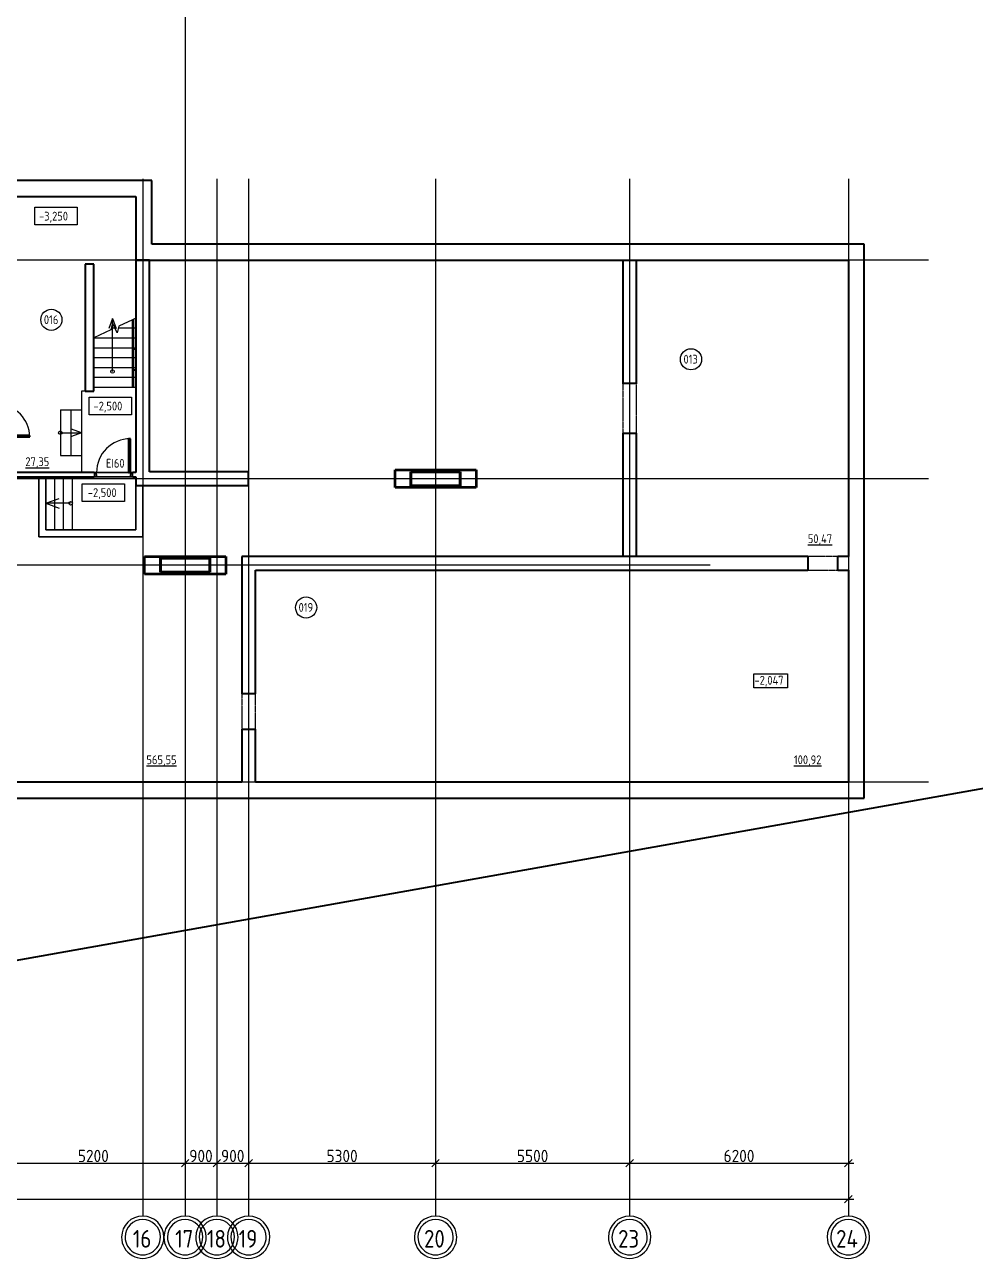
# Model space of a CAD drawing. Header units: millimetres. Extents: x -695119 to 412940, y -249585 to 622758.
# Drawn here: x -297685 to -270741, y 497903 to 532895 of the extents above; entities that cross this region are included whole.
import ezdxf

# ---------------------------------------------------------------- set-up
doc = ezdxf.new("R2010")
doc.units = ezdxf.units.MM
doc.linetypes.add('ADSK_Линия сетки', pattern=[25, 20, -2.5, 0, -2.5])
doc.linetypes.add('Сверху', pattern=[3.96875, 2.38125, -1.5875])
for name, color, linetype, lineweight in [('_Схема', 5, 'Continuous', 30), ('Двери', 8, 'Continuous', 9), ('Каркас_Импост', 8, 'Continuous', 9), ('Лестницы', 8, 'Continuous', 9), ('Линии', 7, 'Continuous', 9), ('Марки помещений', 8, 'Continuous', 20), ('Монтажный зазор', 8, 'Continuous', 9), ('Несущие колонны', 252, 'Continuous', 18), ('Ограждение', 8, 'Continuous', 9), ('Оси', 252, 'Continuous', 9), ('Панель', 252, 'Continuous', 30), ('Перекрытия', 7, 'Continuous', 18), ('Размеры', 7, 'Continuous', 9), ('Средние линии', 8, 'Continuous', 30), ('Стены разрез', 7, 'Continuous', 30), ('Текстовые примечания', 7, 'Continuous', 9), ('Типовые аннотации', 8, 'Continuous', 18), ('Элементы узлов', 8, 'Continuous', 18)]:
    doc.layers.add(name, color=color, linetype=linetype, lineweight=lineweight)
doc.layers.add('Стены', color=194, linetype='Continuous')
doc.styles.add('GOST Common', font='', dxfattribs={"width": 0.9, "height": 500})
doc.styles.add('GOST Common_2', font='', dxfattribs={"width": 0.9, "height": 250})
doc.styles.add('ISOCPEUR', font='isocpeur.ttf', dxfattribs={"width": 0.9, "height": 350})
doc.styles.get('GOST Common').set_extended_font_data('GOST type B')
doc.styles.get('GOST Common_2').set_extended_font_data('GOST type B')
doc.dimstyles.new('ADSK_Основной_3_5_мм', dxfattribs={"dimscale": 304.8, "dimtxt": 348.593412, "dimasz": 0.695866, "dimexe": 0.492126, "dimexo": 0.492126, "dimgap": 0.098425, "dimtad": 1, "dimdec": 0, "dimdsep": 46, "dimtxsty": 'ISOCPEUR', "dimblk1": 'OBLIQUE', "dimblk2": 'OBLIQUE', "dimsah": 1, "dimcen": 0.09, "dimdle": 0.492126, "dimazin": 0, "dimtfac": 1, "dimtdec": 4, "dimtix": 1, "dimtmove": 0, "dimatfit": 3, "dimfxl": 1, "dimtvp": 1, "dimtolj": 1, "dimtzin": 0, "dimlwd": 18, "dimlwe": 18, "dimarcsym": 2})

# ---------------------------------------------------------------- blocks, each defined once
blk = doc.blocks.new('AC_Дверь_Однопольная_Деревянная - Дв-16__Ш_Тех__1100х2100h Л-3009388-План подвала смеж')
at = {"layer": 'Каркас_Импост'}
for p, q in [((-480, 60), (-530, 60)), ((-530, 60), (-530, -40)), ((-480, 10), (-480, 60)), ((-470, 10), (-480, 10)), ((-470, -40), (-470, 10)), ((480, 10), (470, 10)), ((470, 10), (470, -40)), ((530, 60), (480, 60)), ((480, 60), (480, 10)), ((530, -40), (530, 60)), ((-530, -40), (-470, -40)), ((470, -40), (530, -40))]:
    blk.add_line(p, q, dxfattribs=at)
at = {"layer": 'Монтажный зазор'}
for p, q in [((-530, 60), (-550, 60)), ((-550, 60), (-550, -40)), ((-530, -40), (-530, 60)), ((550, 60), (530, 60)), ((530, 60), (530, -40)), ((550, -40), (550, 60)), ((-550, -40), (-530, -40)), ((530, -40), (550, -40))]:
    blk.add_line(p, q, dxfattribs=at)
at = {"layer": 'Панель'}
for p, q in [((480, 1020), (430, 1020)), ((430, 1020), (430, 60)), ((480, 60), (480, 1020)), ((430, 60), (480, 60))]:
    blk.add_line(p, q, dxfattribs=at)
at = {"layer": 'Панель', "lineweight": 9}
blk.add_arc((480, 60), 960, 90, 180, dxfattribs=at)
blk = doc.blocks.new('AC_Дверь_Двупольная_Деревянная1 - Ш_Тех_1_5_1400х2200h Л-2377125-План подвала смеж')
at = {"layer": 'Каркас_Импост'}
for p, q in [((-680, -105), (-650, -105)), ((-680, -175), (-680, -105)), ((-640, -175), (-680, -175)), ((-650, -105), (-650, -145)), ((-650, -145), (-640, -145)), ((-640, -145), (-640, -175)), ((650, -145), (640, -145)), ((640, -145), (640, -175)), ((640, -175), (680, -175)), ((680, -105), (650, -105)), ((650, -105), (650, -145)), ((680, -175), (680, -105))]:
    blk.add_line(p, q, dxfattribs=at)
at = {"layer": 'Монтажный зазор'}
for p, q in [((-700, -105), (-680, -105)), ((-700, -175), (-700, -105)), ((-680, -175), (-700, -175)), ((-680, -105), (-680, -175)), ((700, -105), (680, -105)), ((680, -105), (680, -175)), ((680, -175), (700, -175)), ((700, -175), (700, -105))]:
    blk.add_line(p, q, dxfattribs=at)
at = {"layer": 'Панель'}
for p, q in [((650, 795), (610, 795)), ((610, 795), (610, -105)), ((650, -105), (650, 795)), ((-650, 295), (-610, 295)), ((-650, -105), (-650, 295)), ((-610, 295), (-610, -105)), ((-610, -105), (-650, -105)), ((610, -105), (650, -105))]:
    blk.add_line(p, q, dxfattribs=at)
at = {"layer": 'Панель', "lineweight": 9}
for centre, radius, start, end in [((650, -105), 900, 90, 180), ((-650, -105), 400, 360, 90)]:
    blk.add_arc(centre, radius, start, end, dxfattribs=at)
blk = doc.blocks.new('Тип перил - Перила_Внутренний_-2458080-План подвала смеж')
at = {"layer": 'Ограждение'}
for p, q in [((13969, -8568), (13969, -9045)), ((13987, -8606), (13991, -8606)), ((14009, -9045), (14009, -8568))]:
    blk.add_line(p, q, dxfattribs=at)
at = {"layer": 'Ограждение', "flags": 128}
blk.add_lwpolyline([(13991, -9045), (13989, -9045), (13987, -9045)], dxfattribs=at)
blk = doc.blocks.new('Тип перил - Перила_Внутренний_-V9-План подвала смеж')
at = {"layer": 'Ограждение'}
for p, q in [((14009, -7115), (13969, -7134)), ((13969, -9045), (13969, -7134)), ((14009, -9045), (14009, -7115)), ((13969, -9045), (14009, -9045))]:
    blk.add_line(p, q, dxfattribs=at)
blk = doc.blocks.new('ADSK_Ограждение_Опоры_Г_образная - D15 высота60 консоль80-16089-План подвала смеж')
at = {"layer": 'Ограждение'}
for p, q in [((-7.5, 80), (-7.5, 20)), ((7.5, 20), (7.5, 80))]:
    blk.add_line(p, q, dxfattribs=at)
blk = doc.blocks.new('ADSK_КолоннаЖБ_Прямоугольная1 - 1200x1200 мм 4-3518381-План подвала смеж')
at = {"layer": 'Несущие колонны', "lineweight": 40}
for p, q in [((-1150, -250), (-1150, 250)), ((-1150, 250), (1150, 250)), ((1150, 250), (1150, -250)), ((1150, -250), (-1150, -250))]:
    blk.add_line(p, q, dxfattribs=at)
at = {"layer": 'Несущие колонны'}
for p, q in [((-1150, 250), (1150, 250)), ((-1150, -250), (-1150, 250)), ((1150, 250), (1150, -250)), ((1150, -250), (-1150, -250))]:
    blk.add_line(p, q, dxfattribs=at)
blk = doc.blocks.new('ADSK_КолоннаЖБ_Прямоугольная1 - 1200x1200 мм 3-3518232-План подвала смеж')
at = {"layer": 'Несущие колонны', "lineweight": 40}
for p, q in [((-700, 200), (700, 200)), ((-700, -200), (-700, 200)), ((700, 200), (700, -200)), ((700, -200), (-700, -200))]:
    blk.add_line(p, q, dxfattribs=at)
blk = doc.blocks.new('Дверь-Проем - 850 x 1250мм-3519104-План подвала смеж')
at = {"layer": 'Средние линии'}
for p, q in [((-433, 195), (-433, -195)), ((417, -195), (417, 195))]:
    blk.add_line(p, q, dxfattribs=at)
at = {"layer": 'Элементы узлов', "linetype": 'Сверху', "lineweight": 9}
for p, q in [((417, 195), (-433, 195)), ((-433, -195), (417, -195))]:
    blk.add_line(p, q, dxfattribs=at)
blk = doc.blocks.new('Дверь-Проем - 1400 x 1220мм-3519353-План подвала смеж')
at = {"layer": 'Средние линии'}
for p, q in [((-708, 195), (-708, -195)), ((692, -195), (692, 195))]:
    blk.add_line(p, q, dxfattribs=at)
at = {"layer": 'Элементы узлов', "linetype": 'Сверху', "lineweight": 9}
for p, q in [((692, 195), (-708, 195)), ((-708, -195), (692, -195))]:
    blk.add_line(p, q, dxfattribs=at)
blk = doc.blocks.new('Дверь-Проем - 1000 x 1500мм-3520284-План подвала смеж')
at = {"layer": 'Средние линии'}
for p, q in [((-508, 195), (-508, -195)), ((492, -195), (492, 195))]:
    blk.add_line(p, q, dxfattribs=at)
at = {"layer": 'Элементы узлов', "linetype": 'Сверху', "lineweight": 9}
for p, q in [((492, 195), (-508, 195)), ((-508, -195), (492, -195))]:
    blk.add_line(p, q, dxfattribs=at)
blk = doc.blocks.new('ADSK_Стрелка1 - С кружком-1379074-План подвала смеж')
at = {"layer": 'Элементы узлов'}
blk.add_line((0, 0), (600, 0), dxfattribs=at)
blk = doc.blocks.new('ADSK_Стрелка1 - С кружком-1043110-План подвала смеж')
at = {"layer": 'Элементы узлов'}
blk.add_line((0, 0), (1500, 0), dxfattribs=at)
blk = doc.blocks.new('ADSK_Стрелка1 - С кружком 2-3620042-План подвала смеж')
at = {"layer": 'Элементы узлов'}
blk.add_line((0, 0), (700, 0), dxfattribs=at)
blk = doc.blocks.new('Ось сетки - Круг_Ø12 мм 2-461932-План подвала смеж')
at = {"layer": 'Оси', "lineweight": 20}
for radius, start, end in [(6, 360, 180), (5, 360, 180), (6, 180, 360), (5, 180, 360)]:
    blk.add_arc((0, 0), radius, start, end, dxfattribs=at)
blk = doc.blocks.new('_Oblique')
at = {"color": 0, "linetype": 'ByBlock', "lineweight": -2}
blk.add_line((-0.5, -0.5), (0.5, 0.5), dxfattribs=at)
blk = doc.blocks.new('*D622')
at = {"layer": 'Defpoints', "color": 0, "transparency": 16777216}
for p in [(-341939, 499709), (-274339, 499709), (-274339, 499609)]:
    blk.add_point(p, dxfattribs=at)
at = {"layer": 'Размеры', "color": 0, "lineweight": 18, "transparency": 16777216}
for p, q in [((-342089, 499609), (-274189, 499609)), ((-341939, 499559), (-341939, 499459)), ((-274339, 499559), (-274339, 499459))]:
    blk.add_line(p, q, dxfattribs=at)
at = {"layer": 'Размеры', "color": 0, "lineweight": 18, "transparency": 16777216, "xscale": 212.1, "yscale": 212.1, "zscale": 212.1, "rotation": 180}
blk.add_blockref('_Oblique', (-341939, 499609), dxfattribs=at)
at = {"layer": 'Размеры', "color": 0, "lineweight": 18, "transparency": 16777216, "xscale": 212.1, "yscale": 212.1, "zscale": 212.1}
blk.add_blockref('_Oblique', (-274339, 499609), dxfattribs=at)
at = {"layer": 'Размеры', "color": 0, "lineweight": 20, "transparency": 16777216, "insert": (-308139, 499814), "char_height": 350, "width": 1324.48, "attachment_point": 5, "style": 'ISOCPEUR'}
blk.add_mtext('\\A1;67600', dxfattribs=at)
blk = doc.blocks.new('*D635')
at = {"layer": 'Defpoints', "color": 0, "transparency": 16777216}
for p in [(-298339, 500727), (-293139, 500727), (-293139, 500627)]:
    blk.add_point(p, dxfattribs=at)
at = {"layer": 'Размеры', "color": 0, "lineweight": 18, "transparency": 16777216}
for p, q in [((-298489, 500627), (-292989, 500627)), ((-298339, 500577), (-298339, 500477)), ((-293139, 500577), (-293139, 500477))]:
    blk.add_line(p, q, dxfattribs=at)
at = {"layer": 'Размеры', "color": 0, "lineweight": 18, "transparency": 16777216, "xscale": 212.1, "yscale": 212.1, "zscale": 212.1, "rotation": 180}
blk.add_blockref('_Oblique', (-298339, 500627), dxfattribs=at)
at = {"layer": 'Размеры', "color": 0, "lineweight": 18, "transparency": 16777216, "xscale": 212.1, "yscale": 212.1, "zscale": 212.1}
blk.add_blockref('_Oblique', (-293139, 500627), dxfattribs=at)
at = {"layer": 'Размеры', "color": 0, "lineweight": 20, "transparency": 16777216, "insert": (-295739, 500832), "char_height": 350, "width": 1059.58, "attachment_point": 5, "style": 'ISOCPEUR'}
blk.add_mtext('\\A1;5200', dxfattribs=at)
blk = doc.blocks.new('*D636')
at = {"layer": 'Defpoints', "color": 0, "transparency": 16777216}
for p in [(-293139, 500727), (-292239, 500727), (-292239, 500627)]:
    blk.add_point(p, dxfattribs=at)
at = {"layer": 'Размеры', "color": 0, "lineweight": 18, "transparency": 16777216}
for p, q in [((-293289, 500627), (-292089, 500627)), ((-293139, 500577), (-293139, 500477)), ((-292239, 500577), (-292239, 500477))]:
    blk.add_line(p, q, dxfattribs=at)
at = {"layer": 'Размеры', "color": 0, "lineweight": 18, "transparency": 16777216, "xscale": 212.1, "yscale": 212.1, "zscale": 212.1, "rotation": 180}
blk.add_blockref('_Oblique', (-293139, 500627), dxfattribs=at)
at = {"layer": 'Размеры', "color": 0, "lineweight": 18, "transparency": 16777216, "xscale": 212.1, "yscale": 212.1, "zscale": 212.1}
blk.add_blockref('_Oblique', (-292239, 500627), dxfattribs=at)
at = {"layer": 'Размеры', "color": 0, "lineweight": 20, "transparency": 16777216, "insert": (-292689, 500832), "char_height": 350, "width": 794.69, "attachment_point": 5, "style": 'ISOCPEUR'}
blk.add_mtext('\\A1;900', dxfattribs=at)
blk = doc.blocks.new('*D637')
at = {"layer": 'Defpoints', "color": 0, "transparency": 16777216}
for p in [(-292239, 500727), (-291339, 500727), (-291339, 500627)]:
    blk.add_point(p, dxfattribs=at)
at = {"layer": 'Размеры', "color": 0, "lineweight": 18, "transparency": 16777216}
for p, q in [((-292389, 500627), (-291189, 500627)), ((-292239, 500577), (-292239, 500477)), ((-291339, 500577), (-291339, 500477))]:
    blk.add_line(p, q, dxfattribs=at)
at = {"layer": 'Размеры', "color": 0, "lineweight": 18, "transparency": 16777216, "xscale": 212.1, "yscale": 212.1, "zscale": 212.1, "rotation": 180}
blk.add_blockref('_Oblique', (-292239, 500627), dxfattribs=at)
at = {"layer": 'Размеры', "color": 0, "lineweight": 18, "transparency": 16777216, "xscale": 212.1, "yscale": 212.1, "zscale": 212.1}
blk.add_blockref('_Oblique', (-291339, 500627), dxfattribs=at)
at = {"layer": 'Размеры', "color": 0, "lineweight": 20, "transparency": 16777216, "insert": (-291789, 500832), "char_height": 350, "width": 794.69, "attachment_point": 5, "style": 'ISOCPEUR'}
blk.add_mtext('\\A1;900', dxfattribs=at)
blk = doc.blocks.new('*D638')
at = {"layer": 'Defpoints', "color": 0, "transparency": 16777216}
for p in [(-291339, 500727), (-286039, 500727), (-286039, 500627)]:
    blk.add_point(p, dxfattribs=at)
at = {"layer": 'Размеры', "color": 0, "lineweight": 18, "transparency": 16777216}
for p, q in [((-291489, 500627), (-285889, 500627)), ((-291339, 500577), (-291339, 500477)), ((-286039, 500577), (-286039, 500477))]:
    blk.add_line(p, q, dxfattribs=at)
at = {"layer": 'Размеры', "color": 0, "lineweight": 18, "transparency": 16777216, "xscale": 212.1, "yscale": 212.1, "zscale": 212.1, "rotation": 180}
blk.add_blockref('_Oblique', (-291339, 500627), dxfattribs=at)
at = {"layer": 'Размеры', "color": 0, "lineweight": 18, "transparency": 16777216, "xscale": 212.1, "yscale": 212.1, "zscale": 212.1}
blk.add_blockref('_Oblique', (-286039, 500627), dxfattribs=at)
at = {"layer": 'Размеры', "color": 0, "lineweight": 20, "transparency": 16777216, "insert": (-288689, 500832), "char_height": 350, "width": 1059.58, "attachment_point": 5, "style": 'ISOCPEUR'}
blk.add_mtext('\\A1;5300', dxfattribs=at)
blk = doc.blocks.new('*D639')
at = {"layer": 'Defpoints', "color": 0, "transparency": 16777216}
for p in [(-286039, 500727), (-280539, 500727), (-280539, 500627)]:
    blk.add_point(p, dxfattribs=at)
at = {"layer": 'Размеры', "color": 0, "lineweight": 18, "transparency": 16777216}
for p, q in [((-286189, 500627), (-280389, 500627)), ((-286039, 500577), (-286039, 500477)), ((-280539, 500577), (-280539, 500477))]:
    blk.add_line(p, q, dxfattribs=at)
at = {"layer": 'Размеры', "color": 0, "lineweight": 18, "transparency": 16777216, "xscale": 212.1, "yscale": 212.1, "zscale": 212.1, "rotation": 180}
blk.add_blockref('_Oblique', (-286039, 500627), dxfattribs=at)
at = {"layer": 'Размеры', "color": 0, "lineweight": 18, "transparency": 16777216, "xscale": 212.1, "yscale": 212.1, "zscale": 212.1}
blk.add_blockref('_Oblique', (-280539, 500627), dxfattribs=at)
at = {"layer": 'Размеры', "color": 0, "lineweight": 20, "transparency": 16777216, "insert": (-283289, 500832), "char_height": 350, "width": 1059.58, "attachment_point": 5, "style": 'ISOCPEUR'}
blk.add_mtext('\\A1;5500', dxfattribs=at)
blk = doc.blocks.new('*D640')
at = {"layer": 'Defpoints', "color": 0, "transparency": 16777216}
for p in [(-280539, 500727), (-274339, 500727), (-274339, 500627)]:
    blk.add_point(p, dxfattribs=at)
at = {"layer": 'Размеры', "color": 0, "lineweight": 18, "transparency": 16777216}
for p, q in [((-280689, 500627), (-274189, 500627)), ((-280539, 500577), (-280539, 500477)), ((-274339, 500577), (-274339, 500477))]:
    blk.add_line(p, q, dxfattribs=at)
at = {"layer": 'Размеры', "color": 0, "lineweight": 18, "transparency": 16777216, "xscale": 212.1, "yscale": 212.1, "zscale": 212.1, "rotation": 180}
blk.add_blockref('_Oblique', (-280539, 500627), dxfattribs=at)
at = {"layer": 'Размеры', "color": 0, "lineweight": 18, "transparency": 16777216, "xscale": 212.1, "yscale": 212.1, "zscale": 212.1}
blk.add_blockref('_Oblique', (-274339, 500627), dxfattribs=at)
at = {"layer": 'Размеры', "color": 0, "lineweight": 20, "transparency": 16777216, "insert": (-277439, 500832), "char_height": 350, "width": 1059.58, "attachment_point": 5, "style": 'ISOCPEUR'}
blk.add_mtext('\\A1;6200', dxfattribs=at)
blk = doc.blocks.new('ADSK_Марка_Помещение_ОдноЗначение_Номер - Номер-462100-План подвала смеж')
at = {"layer": 'Марки помещений'}
blk.add_circle((0, 0), 3, dxfattribs=at)

msp = doc.modelspace()

# ---------------------------------------------------------------- linework, layer by layer
at = {"layer": '_Схема', "color": 5}
msp.add_line((198461.879, 594771.226), (-341938.82, 498529.94), dxfattribs=at)
at = {"layer": 'Лестницы'}
for p, q in [((-294633.82, 524531.447), (-295015.532, 524353.452)), ((-294533.82, 524578.078), (-294593.82, 524550.1)), ((-295242.109, 524247.798), (-295723.82, 524023.172)), ((-295194.854, 524442.236), (-295242.109, 524247.798)), ((-295229.27, 524300.625), (-295128.82, 524300.625)), ((-295229.27, 524300.625), (-295128.82, 524300.625)), ((-295062.786, 524159.014), (-295194.854, 524442.236)), ((-295015.532, 524353.452), (-295062.786, 524159.014)), ((-295028.37, 524300.625), (-294633.82, 524300.625)), ((-295028.37, 524300.625), (-294633.82, 524300.625)), ((-294593.82, 524300.625), (-294533.82, 524300.625)), ((-294593.82, 524300.625), (-294533.82, 524300.625)), ((-295723.82, 524020.625), (-294633.82, 524020.625)), ((-295723.82, 524020.625), (-294633.82, 524020.625)), ((-294593.82, 524020.625), (-294533.82, 524020.625)), ((-294593.82, 524020.625), (-294533.82, 524020.625)), ((-295723.82, 523740.625), (-294633.82, 523740.625)), ((-295723.82, 523740.625), (-294633.82, 523740.625)), ((-294593.82, 523740.625), (-294533.82, 523740.625)), ((-294593.82, 523740.625), (-294533.82, 523740.625)), ((-295723.82, 523460.625), (-294633.82, 523460.625)), ((-295723.82, 523460.625), (-294633.82, 523460.625)), ((-295723.82, 523180.625), (-294633.82, 523180.625)), ((-295723.82, 523180.625), (-294633.82, 523180.625)), ((-294593.82, 523460.625), (-294533.82, 523460.625)), ((-294593.82, 523460.625), (-294533.82, 523460.625)), ((-294593.82, 523180.625), (-294533.82, 523180.625)), ((-294593.82, 523180.625), (-294533.82, 523180.625)), ((-295723.82, 522900.625), (-294633.82, 522900.625)), ((-295723.82, 522900.625), (-294633.82, 522900.625)), ((-294593.82, 522900.625), (-294533.82, 522900.625)), ((-294593.82, 522900.625), (-294533.82, 522900.625)), ((-295723.82, 522620.625), (-294633.82, 522620.625)), ((-295723.82, 522620.625), (-294633.82, 522620.625)), ((-294593.82, 522620.625), (-294533.82, 522620.625)), ((-294593.82, 522620.625), (-294533.82, 522620.625)), ((-296673.82, 521980.625), (-296673.82, 520680.625)), ((-296673.82, 521980.625), (-296373.82, 521980.625)), ((-296673.82, 521980.625), (-296673.82, 520680.625)), ((-296373.82, 521980.625), (-296073.82, 521980.625)), ((-296373.82, 521980.625), (-296373.82, 520680.625)), ((-296373.82, 521980.625), (-296373.82, 520680.625)), ((-296073.82, 521980.625), (-296073.82, 520680.625)), ((-296673.82, 520680.625), (-296373.82, 520680.625)), ((-296373.82, 520680.625), (-296073.82, 520680.625)), ((-296833.82, 518580.625), (-296833.82, 520080.625)), ((-296833.82, 518580.625), (-296833.82, 520080.625)), ((-296583.82, 518580.625), (-296583.82, 520080.625)), ((-296583.82, 518580.625), (-296583.82, 520080.625)), ((-296333.82, 518580.625), (-296333.82, 520080.625)), ((-296333.82, 518580.625), (-296333.82, 520080.625))]:
    msp.add_line(p, q, dxfattribs=at)
at = {"layer": 'Линии'}
for p, q in [((-297398.314, 527723.523), (-296198.314, 527723.523)), ((-297398.314, 527223.523), (-297398.314, 527723.523)), ((-296198.314, 527723.523), (-296198.314, 527223.523)), ((-296198.314, 527223.523), (-297398.314, 527223.523)), ((-295854.745, 522340.457), (-294654.745, 522340.457)), ((-295854.745, 521840.457), (-295854.745, 522340.457)), ((-294654.745, 522340.457), (-294654.745, 521840.457)), ((-294654.745, 521840.457), (-295854.745, 521840.457)), ((-296053.574, 519879.482), (-294853.574, 519879.482)), ((-296053.574, 519379.482), (-296053.574, 519879.482)), ((-294853.574, 519879.482), (-294853.574, 519379.482)), ((-294853.574, 519379.482), (-296053.574, 519379.482))]:
    msp.add_line(p, q, dxfattribs=at)
at = {"layer": 'Линии', "lineweight": 18}
for p, q in [((-277017.418, 514501.112), (-276067.418, 514501.112)), ((-277017.418, 514101.112), (-277017.418, 514501.112)), ((-276067.418, 514501.112), (-276067.418, 514101.112)), ((-276067.418, 514101.112), (-277017.418, 514101.112))]:
    msp.add_line(p, q, dxfattribs=at)
at = {"layer": 'Несущие колонны', "lineweight": 40}
for p, q in [((-285338.82, 520225.625), (-286738.82, 520225.625)), ((-286738.82, 520225.625), (-286738.82, 519825.625)), ((-285338.82, 519825.625), (-285338.82, 520225.625)), ((-286738.82, 519825.625), (-285338.82, 519825.625)), ((-292438.82, 517775.625), (-293838.82, 517775.625)), ((-293838.82, 517775.625), (-293838.82, 517375.625)), ((-292438.82, 517375.625), (-292438.82, 517775.625)), ((-293838.82, 517375.625), (-292438.82, 517375.625))]:
    msp.add_line(p, q, dxfattribs=at)
at = {"layer": 'Оси', "linetype": 'ADSK_Линия сетки'}
for p, q in [((-293138.82, 565399.361), (-293138.82, 499129.94)), ((-294338.82, 528525.625), (-294338.82, 499129.94)), ((-292238.82, 528525.625), (-292238.82, 499129.94)), ((-291338.82, 528525.625), (-291338.82, 499129.94)), ((-286038.82, 528525.625), (-286038.82, 499129.94)), ((-280538.82, 528525.625), (-280538.82, 499129.94)), ((-274338.82, 528525.625), (-274338.82, 499129.94)), ((-272071.526, 526225.625), (-349011.098, 526225.625)), ((-272071.526, 520025.625), (-349011.098, 520025.625)), ((-278255.966, 517575.625), (-349011.098, 517575.625)), ((-272071.526, 511425.625), (-349011.098, 511425.625))]:
    msp.add_line(p, q, dxfattribs=at)
at = {"layer": 'Перекрытия', "color": 49, "true_color": 0x464646}
for p, q in [((-295973.82, 522510.625), (-296073.82, 522510.625)), ((-296073.82, 522510.625), (-296073.82, 520200.625))]:
    msp.add_line(p, q, dxfattribs=at)
at = {"layer": 'Стены'}
for p, q in [((-297283.82, 518380.625), (-297283.82, 520080.625)), ((-297083.82, 520080.625), (-297083.82, 518580.625)), ((-294618.82, 520080.625), (-295718.82, 520080.625)), ((-295648.82, 520200.625), (-294738.82, 520200.625)), ((-294533.82, 518580.625), (-294533.82, 519835.625)), ((-294333.82, 519835.625), (-294333.82, 518380.625)), ((-297083.82, 518580.625), (-294533.82, 518580.625)), ((-294333.82, 518380.625), (-297283.82, 518380.625))]:
    msp.add_line(p, q, dxfattribs=at)
at = {"layer": 'Стены разрез'}
for p, q in [((-294083.82, 528475.625), (-298593.82, 528475.625)), ((-294083.82, 526675.625), (-294083.82, 528475.625)), ((-298143.82, 528025.625), (-294533.82, 528025.625)), ((-294533.82, 528025.625), (-294533.82, 525625.625)), ((-273888.82, 526675.625), (-294083.82, 526675.625)), ((-273888.82, 510975.625), (-273888.82, 526675.625)), ((-295723.82, 526110.625), (-295973.82, 526110.625)), ((-295973.82, 526110.625), (-295973.82, 522510.625)), ((-295723.82, 522510.625), (-295723.82, 526110.625)), ((-294533.82, 526225.625), (-274338.82, 526225.625)), ((-294143.82, 526225.625), (-294533.82, 526225.625)), ((-294143.82, 525625.625), (-294143.82, 526225.625)), ((-280733.82, 526225.625), (-280733.82, 522720.625)), ((-280343.82, 522720.625), (-280343.82, 526225.625)), ((-274338.82, 526225.625), (-274338.82, 517820.625)), ((-294533.82, 525625.625), (-294533.82, 520200.625)), ((-294143.82, 520225.625), (-294143.82, 525625.625)), ((-295973.82, 522510.625), (-295723.82, 522510.625)), ((-280733.82, 521320.625), (-280733.82, 517820.625)), ((-280343.82, 517820.625), (-280343.82, 521320.625)), ((-295718.82, 520200.625), (-298143.82, 520200.625)), ((-298143.82, 520080.625), (-295718.82, 520080.625)), ((-295718.82, 520080.625), (-295718.82, 520100.625)), ((-294533.82, 520200.625), (-294618.82, 520200.625)), ((-294618.82, 520100.625), (-294618.82, 520080.625)), ((-294618.82, 520080.625), (-294533.82, 520080.625)), ((-294533.82, 520080.625), (-294533.82, 519835.625)), ((-291338.82, 520225.625), (-294143.82, 520225.625)), ((-291338.82, 519835.625), (-291338.82, 520225.625)), ((-294533.82, 519835.625), (-291338.82, 519835.625)), ((-275488.82, 517820.625), (-291533.82, 517820.625)), ((-291533.82, 517820.625), (-291533.82, 513925.625)), ((-274338.82, 517820.625), (-274638.82, 517820.625)), ((-291143.82, 517430.625), (-275488.82, 517430.625)), ((-291143.82, 513925.625), (-291143.82, 517430.625)), ((-274638.82, 517430.625), (-274338.82, 517430.625)), ((-274338.82, 517430.625), (-274338.82, 511425.625)), ((-291533.82, 512925.625), (-291533.82, 511425.625)), ((-291143.82, 511425.625), (-291143.82, 512925.625)), ((-291533.82, 511425.625), (-341938.82, 511425.625)), ((-274338.82, 511425.625), (-291143.82, 511425.625)), ((-342388.82, 510975.625), (-273888.82, 510975.625))]:
    msp.add_line(p, q, dxfattribs=at)
at = {"layer": 'Типовые аннотации', "lineweight": 20}
for p, q in [((-295196.32, 524565.625), (-295298.926, 524283.717)), ((-295196.32, 524565.625), (-295093.714, 524283.717)), ((-296073.82, 521330.625), (-296355.728, 521433.231)), ((-296073.82, 521330.625), (-296355.728, 521228.019)), ((-297083.82, 519329.257), (-296707.943, 519466.065)), ((-297083.82, 519329.257), (-296707.943, 519192.449))]:
    msp.add_line(p, q, dxfattribs=at)
for centre in [(-295196.32, 523065.625), (-296673.82, 521330.625), (-296383.82, 519329.257)]:
    msp.add_circle(centre, 50, dxfattribs=at)

# ---------------------------------------------------------------- block references
at = {"layer": 'Двери'}
for name, p, rotation in [('AC_Дверь_Двупольная_Деревянная1 - Ш_Тех_1_5_1400х2200h Л-2377125-План подвала смеж', (-298338.82, 521865.625), 269.9999999999999), ('Дверь-Проем - 1400 x 1220мм-3519353-План подвала смеж', (-280538.82, 522028.814), 89.99999999999993), ('Дверь-Проем - 850 x 1250мм-3519104-План подвала смеж', (-275072.009, 517625.625), 180), ('Дверь-Проем - 1000 x 1500мм-3520284-План подвала смеж', (-291338.82, 513417.436), 270)]:
    msp.add_blockref(name, p, dxfattribs=dict(at, rotation=rotation))
msp.add_blockref('AC_Дверь_Однопольная_Деревянная - Дв-16__Ш_Тех__1100х2100h Л-3009388-План подвала смеж', (-295168.82, 520140.625), dxfattribs=at)
at = {"layer": 'Марки помещений', "xscale": 99.99999999999993, "yscale": 99.99999999999993, "zscale": 99.99999999999993}
for p in [(-296928.523, 524531.074), (-278799.765, 523411.765), (-289709.421, 516376.234)]:
    msp.add_blockref('ADSK_Марка_Помещение_ОдноЗначение_Номер - Номер-462100-План подвала смеж', p, dxfattribs=at)
at = {"layer": 'Несущие колонны'}
for p in [(-286038.82, 520025.625), (-293138.82, 517575.625)]:
    msp.add_blockref('ADSK_КолоннаЖБ_Прямоугольная1 - 1200x1200 мм 4-3518381-План подвала смеж', p, dxfattribs=at)
at = {"layer": 'Несущие колонны', "lineweight": 40}
for p in [(-286038.82, 520025.625), (-293138.82, 517575.625)]:
    msp.add_blockref('ADSK_КолоннаЖБ_Прямоугольная1 - 1200x1200 мм 3-3518232-План подвала смеж', p, dxfattribs=at)
at = {"layer": 'Ограждение'}
for name in ['Тип перил - Перила_Внутренний_-V9-План подвала смеж', 'Тип перил - Перила_Внутренний_-2458080-План подвала смеж']:
    msp.add_blockref(name, (-308602.843, 531665.356), dxfattribs=at)
at = {"layer": 'Ограждение', "rotation": 269.9999999999999}
for p in [(-294613.82, 523703.733), (-294613.82, 523106.842)]:
    msp.add_blockref('ADSK_Ограждение_Опоры_Г_образная - D15 высота60 консоль80-16089-План подвала смеж', p, dxfattribs=at)
at = {"layer": 'Оси', "lineweight": 20, "xscale": 99.99999999999993, "yscale": 99.99999999999993, "zscale": 99.99999999999993, "rotation": 180}
for p in [(-294338.82, 498529.94), (-293138.82, 498529.94), (-292238.82, 498529.94), (-291338.82, 498529.94), (-286038.82, 498529.94), (-280538.82, 498529.94), (-274338.82, 498529.94)]:
    msp.add_blockref('Ось сетки - Круг_Ø12 мм 2-461932-План подвала смеж', p, dxfattribs=at)
at = {"layer": 'Элементы узлов'}
for name, p, rotation in [('ADSK_Стрелка1 - С кружком-1043110-План подвала смеж', (-295196.32, 523065.625), 89.99999999999993), ('ADSK_Стрелка1 - С кружком 2-3620042-План подвала смеж', (-296383.82, 519329.257), 180)]:
    msp.add_blockref(name, p, dxfattribs=dict(at, rotation=rotation))
msp.add_blockref('ADSK_Стрелка1 - С кружком-1379074-План подвала смеж', (-296673.82, 521330.625), dxfattribs=at)

# ---------------------------------------------------------------- texts
at = {"layer": 'Марки помещений', "lineweight": 9, "char_height": 250, "attachment_point": 1, "style": 'GOST Common_2'}
for s, insert, width in [('016', (-297140.93, 524658.799), 526.70869), ('013', (-279012.172, 523539.49), 526.70869), ('\\L27,35', (-297666.553, 520634.503), 873.03769), ('\\L50,47', (-275488.962, 518451.507), 894.68325), ('019', (-289921.828, 516503.959), 526.70869), ('\\L565,55', (-294233.989, 512185.78), 1067.84775), ('\\L100,92', (-275882.739, 512185.78), 1010.12625)]:
    msp.add_mtext(s, dxfattribs=dict(at, insert=insert, width=width))
at = {"layer": 'Оси', "char_height": 500, "attachment_point": 1, "style": 'GOST Common'}
for s, insert, width in [('16', (-294621.04, 498734.552), 671.01244), ('17', (-293421.04, 498734.552), 671.01244), ('18', (-292521.04, 498734.552), 671.01244), ('19', (-291621.04, 498734.552), 671.01244), ('20', (-286365.59, 498734.552), 779.24025), ('23', (-280865.59, 498734.552), 779.24025), ('24', (-274686.74, 498734.552), 829.74656)]:
    msp.add_mtext(s, dxfattribs=dict(at, insert=insert, width=width))
at = {"layer": 'Текстовые примечания', "char_height": 250, "attachment_point": 1, "style": 'GOST Common_2'}
for s, insert, width in [('-3,250', (-297277.778, 527593.676), 1067.84775), ('-2,500', (-295734.209, 522210.611), 1067.84775), ('-2,500', (-295896.214, 519758.055), 1067.84775), ('-2,047', (-277000.795, 514440.202), 1089.49331)]:
    msp.add_mtext(s, dxfattribs=dict(at, insert=insert, width=width))
at = {"layer": 'Текстовые примечания', "color": 1, "true_color": 0xff0000, "insert": (-295380.165, 520589.715), "char_height": 250, "width": 663.79725, "attachment_point": 1, "style": 'GOST Common_2'}
msp.add_mtext('EI60', dxfattribs=at)

# ---------------------------------------------------------------- dimensions: what is measured, and where the dimension line sits
at = {"layer": 'Размеры', "lineweight": 20}
for base, p1, p2, override, picture, middle in [((-293138.82, 500627.284), (-298338.82, 500727.268), (-293138.82, 500727.268), {"dimpost": '<>', "dimfxl": 5200}, '*D635', (-295738.82, 500832.284)), ((-292238.82, 500627.284), (-293138.82, 500727.268), (-292238.82, 500727.268), {"dimpost": '<>', "dimfxl": 900}, '*D636', (-292688.82, 500832.284)), ((-291338.82, 500627.284), (-292238.82, 500727.268), (-291338.82, 500727.268), {"dimpost": '<>', "dimfxl": 900}, '*D637', (-291788.82, 500832.284)), ((-286038.82, 500627.284), (-291338.82, 500727.268), (-286038.82, 500727.268), {"dimpost": '<>', "dimfxl": 5300}, '*D638', (-288688.82, 500832.284)), ((-280538.82, 500627.284), (-286038.82, 500727.268), (-280538.82, 500727.268), {"dimpost": '<>', "dimfxl": 5500}, '*D639', (-283288.82, 500832.284)), ((-274338.82, 500627.284), (-280538.82, 500727.268), (-274338.82, 500727.268), {"dimpost": '<>', "dimfxl": 6200}, '*D640', (-277438.82, 500832.284)), ((-274338.82, 499609.041), (-341938.82, 499709.026), (-274338.82, 499709.026), {"dimpost": '<>', "dimfxl": 67600}, '*D622', (-308138.82, 499814.041))]:
    dim = msp.add_linear_dim(base=base, p1=p1, p2=p2, dimstyle='ADSK_Основной_3_5_мм', override=override, dxfattribs=at)
    dim.commit()
    dim.dimension.update_dxf_attribs({"geometry": picture, "text_midpoint": middle})

doc.saveas('drawing.dxf')
